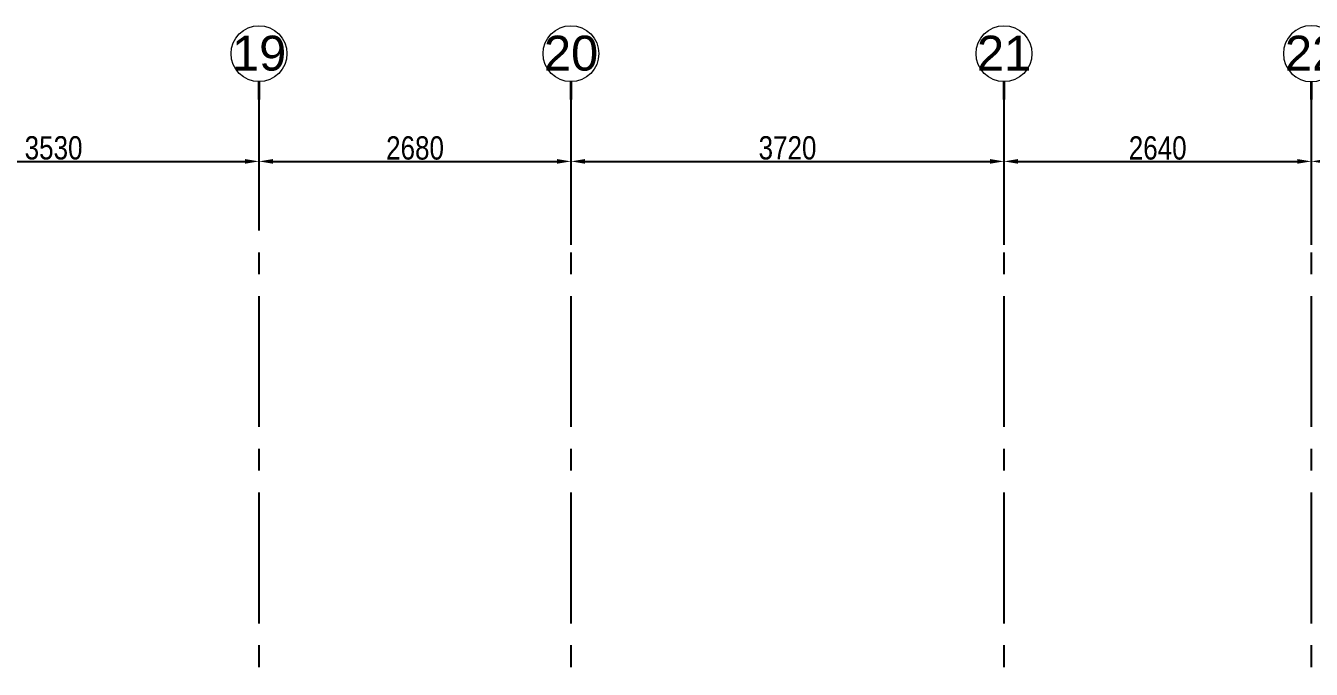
# Model space of a CAD drawing. Header units: millimetres. Extents: x 1255966 to 1543012, y 318612 to 465611.
# Drawn here: x 1285548 to 1296592, y 364873 to 370403 of the extents above; entities that cross this region are included whole.
import ezdxf
from ezdxf.enums import TextEntityAlignment as Align

# ---------------------------------------------------------------- set-up
doc = ezdxf.new("R2010")
doc.units = ezdxf.units.MM
doc.header["$LTSCALE"] = 500
doc.header["$MEASUREMENT"] = 0
doc.header["$PDMODE"] = 34
doc.linetypes.add('Site$0$CENTER2', pattern=[1.125, 0.75, -0.125, 0.125, -0.125])
doc.layers.get('Defpoints').update_dxf_attribs({"lineweight": 0})
doc.layers.add('GRID', color=7, linetype='Continuous')
doc.layers.add('GRID DIM', color=7, linetype='Continuous')
doc.layers.add('GRID NO.', color=7, linetype='Continuous', lineweight=20)
doc.styles.add('D50', font='arial.ttf', dxfattribs={"width": 0.8})
doc.dimstyles.new('INNER DIM', dxfattribs={"dimtxt": 200, "dimasz": 120, "dimexe": 25, "dimexo": 25, "dimgap": 12, "dimtad": 1, "dimdec": 0, "dimrnd": 5, "dimzin": 0, "dimdsep": 46, "dimtxsty": 'D50', "dimcen": 0.09, "dimdle": 25, "dimclrt": 6, "dimadec": 0, "dimazin": 0, "dimtfac": 1, "dimtdec": 0, "dimtofl": 0, "dimtmove": 1, "dimatfit": 3, "dimfxl": 75, "dimtolj": 1, "dimtzin": 0, "dimarcsym": 0})

# ---------------------------------------------------------------- blocks, each defined once
blk = doc.blocks.new('GRID MARK')
at = {"layer": 'GRID NO.', "const_width": 50}
blk.add_lwpolyline([(0, -541), (0, -891)], dxfattribs=at)
at = {"layer": 'GRID NO.'}
blk.add_circle((0, 0), 541, dxfattribs=at)
at = {"layer": 'GRID NO.', "style": 'D50', "width": 0.8}
blk.add_attdef('Y1', text='', height=500, dxfattribs=at).set_placement((-33, -267), align=Align.CENTER)
blk = doc.blocks.new('*D140')
at = {"layer": 'Defpoints', "color": 0, "linetype": 'Continuous', "transparency": 16777216}
for p in [(1287552, 369237), (1284022, 368999), (1287552, 368715)]:
    blk.add_point(p, dxfattribs=at)
at = {"layer": 'GRID DIM', "color": 0, "linetype": 'Continuous', "lineweight": -2, "transparency": 16777216}
for p, q in [((1284022, 369024), (1284022, 369262)), ((1287552, 368740), (1287552, 369262))]:
    blk.add_line(p, q, dxfattribs=at)
at = {"layer": 'GRID DIM', "linetype": 'Continuous', "lineweight": -2, "transparency": 16777216}
blk.add_line((1284142, 369237), (1287432, 369237), dxfattribs=at)
at = {"layer": 'GRID DIM', "linetype": 'Continuous', "transparency": 16777216}
for points in [[(1284142, 369257), (1284142, 369217), (1284022, 369237)], [(1287432, 369257), (1287432, 369217), (1287552, 369237)]]:
    blk.add_solid(points, dxfattribs=at)
at = {"layer": 'GRID DIM', "linetype": 'Continuous', "transparency": 16777216, "insert": (1285787, 369352), "char_height": 200, "attachment_point": 5, "style": 'D50'}
blk.add_mtext('\\A1;3530', dxfattribs=at)
blk = doc.blocks.new('*D141')
at = {"layer": 'Defpoints', "color": 0, "linetype": 'Continuous', "transparency": 16777216}
for p in [(1290232, 369237), (1287552, 368715), (1290232, 368496)]:
    blk.add_point(p, dxfattribs=at)
at = {"layer": 'GRID DIM', "color": 0, "linetype": 'Continuous', "lineweight": -2, "transparency": 16777216}
for p, q in [((1287552, 368740), (1287552, 369262)), ((1290232, 368521), (1290232, 369262))]:
    blk.add_line(p, q, dxfattribs=at)
at = {"layer": 'GRID DIM', "linetype": 'Continuous', "lineweight": -2, "transparency": 16777216}
blk.add_line((1287672, 369237), (1290112, 369237), dxfattribs=at)
at = {"layer": 'GRID DIM', "linetype": 'Continuous', "transparency": 16777216}
for points in [[(1287672, 369257), (1287672, 369217), (1287552, 369237)], [(1290112, 369257), (1290112, 369217), (1290232, 369237)]]:
    blk.add_solid(points, dxfattribs=at)
at = {"layer": 'GRID DIM', "linetype": 'Continuous', "transparency": 16777216, "insert": (1288892, 369351), "char_height": 200, "attachment_point": 5, "style": 'D50'}
blk.add_mtext('\\A1;2680', dxfattribs=at)
blk = doc.blocks.new('*D142')
at = {"layer": 'Defpoints', "color": 0, "linetype": 'Continuous', "transparency": 16777216}
for p in [(1293952, 369237), (1290232, 368496), (1293952, 368496)]:
    blk.add_point(p, dxfattribs=at)
at = {"layer": 'GRID DIM', "color": 0, "linetype": 'Continuous', "lineweight": -2, "transparency": 16777216}
for p, q in [((1290232, 368521), (1290232, 369262)), ((1293952, 368521), (1293952, 369262))]:
    blk.add_line(p, q, dxfattribs=at)
at = {"layer": 'GRID DIM', "linetype": 'Continuous', "lineweight": -2, "transparency": 16777216}
blk.add_line((1290352, 369237), (1293832, 369237), dxfattribs=at)
at = {"layer": 'GRID DIM', "linetype": 'Continuous', "transparency": 16777216}
for points in [[(1290352, 369257), (1290352, 369217), (1290232, 369237)], [(1293832, 369257), (1293832, 369217), (1293952, 369237)]]:
    blk.add_solid(points, dxfattribs=at)
at = {"layer": 'GRID DIM', "linetype": 'Continuous', "transparency": 16777216, "insert": (1292092, 369352), "char_height": 200, "attachment_point": 5, "style": 'D50'}
blk.add_mtext('\\A1;3720', dxfattribs=at)
blk = doc.blocks.new('*D143')
at = {"layer": 'Defpoints', "color": 0, "linetype": 'Continuous', "transparency": 16777216}
for p in [(1296592, 369237), (1293952, 368496), (1296592, 368496)]:
    blk.add_point(p, dxfattribs=at)
at = {"layer": 'GRID DIM', "color": 0, "linetype": 'Continuous', "lineweight": -2, "transparency": 16777216}
for p, q in [((1293952, 368521), (1293952, 369262)), ((1296592, 368521), (1296592, 369262))]:
    blk.add_line(p, q, dxfattribs=at)
at = {"layer": 'GRID DIM', "linetype": 'Continuous', "lineweight": -2, "transparency": 16777216}
blk.add_line((1294072, 369237), (1296472, 369237), dxfattribs=at)
at = {"layer": 'GRID DIM', "linetype": 'Continuous', "transparency": 16777216}
for points in [[(1294072, 369257), (1294072, 369217), (1293952, 369237)], [(1296472, 369257), (1296472, 369217), (1296592, 369237)]]:
    blk.add_solid(points, dxfattribs=at)
at = {"layer": 'GRID DIM', "linetype": 'Continuous', "transparency": 16777216, "insert": (1295272, 369351), "char_height": 200, "attachment_point": 5, "style": 'D50'}
blk.add_mtext('\\A1;2640', dxfattribs=at)
blk = doc.blocks.new('*D144')
at = {"layer": 'Defpoints', "color": 0, "linetype": 'Continuous', "transparency": 16777216}
for p in [(1299232, 369237), (1296592, 368496), (1299232, 368354)]:
    blk.add_point(p, dxfattribs=at)
at = {"layer": 'GRID DIM', "color": 0, "linetype": 'Continuous', "lineweight": -2, "transparency": 16777216}
for p, q in [((1296592, 368521), (1296592, 369262)), ((1299232, 368379), (1299232, 369262))]:
    blk.add_line(p, q, dxfattribs=at)
at = {"layer": 'GRID DIM', "linetype": 'Continuous', "lineweight": -2, "transparency": 16777216}
blk.add_line((1296712, 369237), (1299112, 369237), dxfattribs=at)
at = {"layer": 'GRID DIM', "linetype": 'Continuous', "transparency": 16777216}
for points in [[(1296712, 369257), (1296712, 369217), (1296592, 369237)], [(1299112, 369257), (1299112, 369217), (1299232, 369237)]]:
    blk.add_solid(points, dxfattribs=at)
at = {"layer": 'GRID DIM', "linetype": 'Continuous', "transparency": 16777216, "insert": (1297912, 369351), "char_height": 200, "attachment_point": 5, "style": 'D50'}
blk.add_mtext('\\A1;2640', dxfattribs=at)

msp = doc.modelspace()

# ---------------------------------------------------------------- linework, layer by layer
at = {"layer": 'GRID', "color": 16, "linetype": 'Site$0$CENTER2', "ltscale": 3}
for points in [[(1287551.6, 369767.3), (1287551.6, 362807.9)], [(1290231.6, 369767.3), (1290231.6, 364307.9)], [(1293951.6, 369767.3), (1293951.6, 362737.9)], [(1296591.6, 369767.3), (1296591.6, 362737.9)]]:
    msp.add_lwpolyline(points, dxfattribs=at)

# ---------------------------------------------------------------- block references
at = {"layer": 'GRID NO.'}
ref = msp.add_blockref('GRID MARK', (1287551.6, 370162.6), dxfattribs=dict(at, xscale=0.4435200000032785, yscale=0.4435200000032785, zscale=0.4435200000032785))
ref.add_attrib('Y1', '19', dxfattribs={"height": 300, "style": 'D50'}).set_placement((1287552.6, 370017), align=Align.CENTER)
ref = msp.add_blockref('GRID MARK', (1290231.6, 370162.6), dxfattribs=dict(at, xscale=0.4435200000032785, yscale=0.4435200000032785, zscale=0.4435200000032785))
ref.add_attrib('Y1', '20', dxfattribs={"height": 300, "style": 'D50'}).set_placement((1290232.6, 370017), align=Align.CENTER)
ref = msp.add_blockref('GRID MARK', (1293951.6, 370162.6), dxfattribs=dict(at, xscale=0.4435200000032785, yscale=0.4435200000032785, zscale=0.4435200000032785))
ref.add_attrib('Y1', '21', dxfattribs={"height": 300, "style": 'D50'}).set_placement((1293952.6, 370017), align=Align.CENTER)
ref = msp.add_blockref('GRID MARK', (1296591.6, 370162.6), dxfattribs=dict(at, xscale=-0.4435200000032785, yscale=0.4435200000032785, zscale=0.4435200000032785))
ref.add_attrib('Y1', '22', dxfattribs={"height": 300, "style": 'D50'}).set_placement((1296598.3, 370017), align=Align.CENTER)

# ---------------------------------------------------------------- dimensions: what is measured, and where the dimension line sits
at = {"layer": 'GRID DIM', "color": 0, "linetype": 'Continuous'}
for base, p1, p2, picture, middle in [((1287551.6, 369237.4), (1284021.6, 368999.4), (1287551.6, 368715.4), '*D140', (1285786.6, 369351.6)), ((1290231.6, 369237.4), (1287551.6, 368715.4), (1290231.6, 368495.6), '*D141', (1288891.6, 369351.5)), ((1293951.6, 369237.4), (1290231.6, 368495.6), (1293951.6, 368495.6), '*D142', (1292091.6, 369351.6)), ((1296591.6, 369237.4), (1293951.6, 368495.6), (1296591.6, 368495.6), '*D143', (1295271.6, 369351.5)), ((1299231.6, 369237.4), (1296591.6, 368495.6), (1299231.6, 368353.8), '*D144', (1297911.6, 369351.5))]:
    dim = msp.add_linear_dim(base=base, p1=p1, p2=p2, dimstyle='INNER DIM', override={"dimclrd": 256, "dimclrt": 256}, dxfattribs=at)
    dim.commit()
    dim.dimension.update_dxf_attribs({"geometry": picture, "text_midpoint": middle})

doc.saveas('drawing.dxf')
